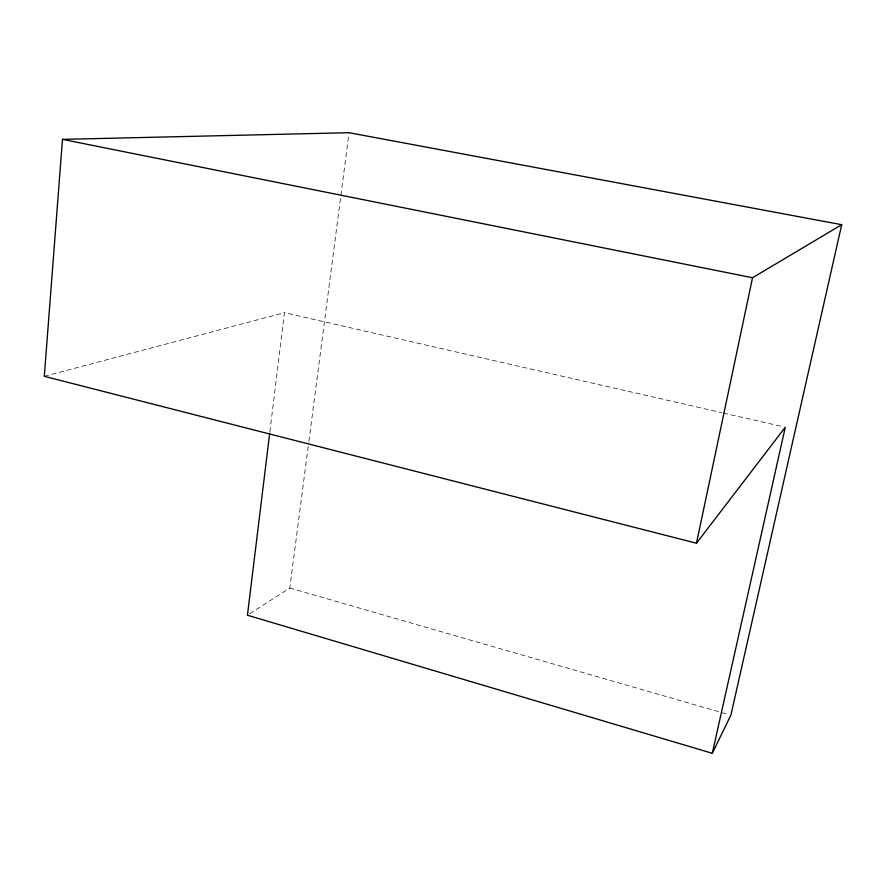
<?xml version="1.0" encoding="UTF-8"?>
<svg xmlns="http://www.w3.org/2000/svg" width="886" height="886" viewBox="0 0 886 886"><rect width="100%" height="100%" fill="white"/><g stroke="black" fill="none" stroke-linecap="round" stroke-linejoin="round"><path stroke-width="0.66" stroke-dasharray="4.43 3.32" d="M269.865 431.781L284.417 312.68L722.001 412.743M249.741 613.754L289.788 588.016L308.705 442.646M308.893 441.272L349.04 132.701M44.3 376.317L284.417 312.68M723.353 413.042L782.593 426.587M289.788 588.016L728.214 714.448"/><path stroke-width="1.33" d="M712.289 753.299L730.872 715.212L841.7 224.701L349.04 132.701L62.485 139.368L44.3 376.317L696.474 543.229L785.284 427.207L712.289 753.299L247.449 615.227L269.698 433.154M696.474 543.229L752.535 277.75L841.7 224.701M62.485 139.368L752.535 277.75"/></g></svg>
